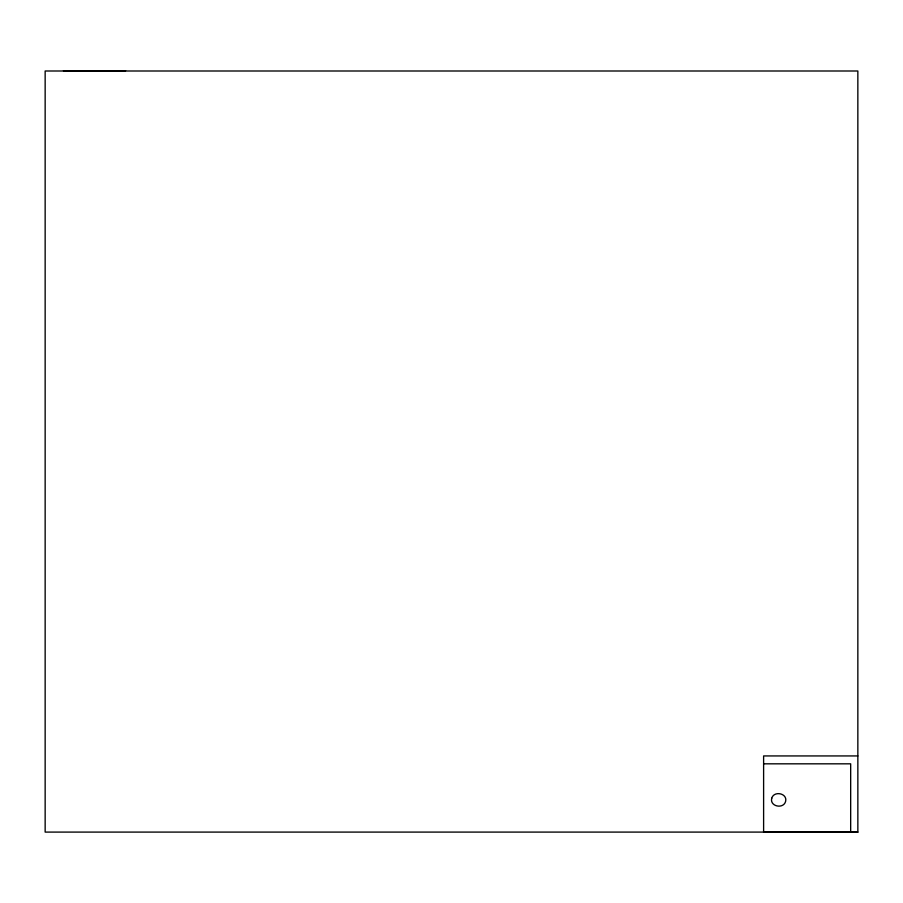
<?xml version="1.0" encoding="UTF-8"?>
<svg xmlns="http://www.w3.org/2000/svg" width="903" height="903" viewBox="0 0 903 903"><rect width="100%" height="100%" fill="white"/><g stroke="black" fill="none" stroke-linecap="round" stroke-linejoin="round"><path stroke-width="1.35" d="M63.424 70.739L125.63 70.739M857.85 755.935L763.611 755.935L763.611 832.261L857.85 832.261L857.85 70.998L45.15 70.998L45.15 832.092L857.85 832.092M763.611 763.825L850.671 763.825L850.671 832.261M771.738 798.241C769.525 806.503 783.364 809.359 785.576 801.537C787.788 793.274 773.95 790.418 771.738 798.241"/></g></svg>
